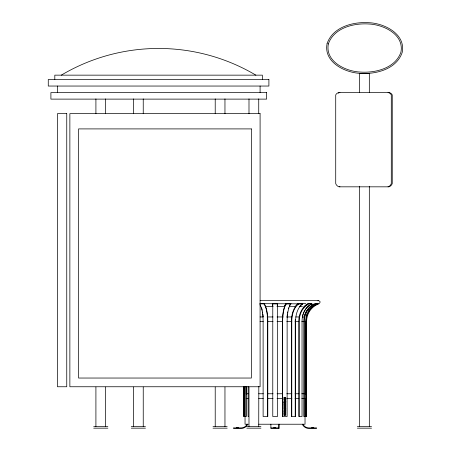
<?xml version="1.0" encoding="UTF-8"?>
<svg xmlns="http://www.w3.org/2000/svg" width="451" height="451" viewBox="0 0 451 451"><rect width="100%" height="100%" fill="white"/><g stroke="black" fill="none" stroke-linecap="round" stroke-linejoin="round"><path stroke-width="0.68" d="M264.371 304.6L263.863 303.579L259.917 303.591M247.757 424.228L247.667 424.442A7.295 7.295 0 0 1 242.007 428.405L233.449 428.45L233.449 427.886L240.997 427.886A6.726 6.726 0 0 0 246.674 425L247.137 424.228M290.359 304.6L290.872 303.579L286.159 303.546L285.793 304.042A19.105 5.902 -90 0 0 282.456 321.253L282.456 416.51L287.129 416.51L287.129 321.264A18.491 5.716 -90 0 1 290.359 304.6M285.878 304.6L286.385 303.579M290.1 304.042L290.461 303.546M290.281 304.042L290.872 303.579M290.185 304.6L290.692 303.579M319.364 303.461L320.125 302.153L319.922 301.398L318.609 300.642L260.165 300.642M286.205 303.579L285.613 304.042A19.105 5.902 90 0 0 284.592 306.077M298.297 303.546L297.609 304.042A19.105 11.23 90 0 0 295.072 306.9M297.919 304.6L298.957 303.856L302.773 303.856L261.569 303.664M301.584 304.6L302.621 303.856L302.373 303.664M301.736 304.6L302.773 303.856M308.343 303.546L307.396 304.042A19.105 15.458 90 0 0 303.517 307.34M307.723 304.6L309.155 303.856L311.923 303.856L308.456 303.546L307.503 304.042A19.105 15.458 -90 0 0 298.765 321.253L298.765 416.51L302.04 416.51L302.04 321.264A18.491 14.962 -90 0 1 310.497 304.6M310.384 304.6L311.816 303.856M310.497 304.6L311.923 303.856M314.33 304.6L316.01 303.856L317.465 303.856L315.193 303.546L314.014 304.042A19.105 18.175 90 0 0 304.115 317.38M315.785 304.6L317.465 303.856M317.087 304.6L318.851 303.856L318.733 303.579L316.816 304.042A19.105 19.105 0 0 0 306.009 321.253L306.009 416.51L306.635 416.51L306.635 321.264A18.491 18.491 0 0 1 317.087 304.6M285.765 401.542L284.784 401.847L283.972 401.565L283.972 402.027L284.671 402.247L283.972 402.247L283.972 403.273L284.682 403.408L283.972 403.527L283.972 403.978L285.765 403.634L285.765 403.177L283.972 402.822M317.854 300.845L318.609 300.642M302.598 303.664L305.846 303.664M259.985 303.856L263.829 303.856M272.77 303.856L277.489 303.856M286.424 303.856L290.906 303.856M265.318 306.46L273.103 306.46M276.965 306.46L284.756 306.46M289.339 306.46L295.619 306.46M299.408 306.46L302.39 306.46M260.08 316.952L263.283 316.952M267.077 316.952L273.024 316.952M277.044 316.952L283.256 316.952M286.791 316.952L291.994 316.952M295.704 316.952L299.464 316.952M302.362 316.952L304.662 316.952M260.08 321.631L263.283 321.631M267.488 321.631L273.024 321.631M277.044 321.631L282.58 321.631M286.791 321.631L291.859 321.631M295.05 321.631L298.833 321.631M301.758 321.631L304.493 321.631M305.631 321.631L306.009 321.631M244.059 393.757L244.442 393.757M246.195 393.757L248.309 393.757M258.744 393.757L263.283 393.757M267.488 393.757L273.024 393.757M277.044 393.757L282.58 393.757M286.791 393.757L291.859 393.757M295.05 393.757L298.833 393.757M301.758 393.757L304.493 393.757M305.631 393.757L306.009 393.757M244.059 398.43L244.442 398.43M246.195 398.43L248.309 398.43M258.744 398.43L263.283 398.43M267.488 398.43L273.024 398.43M277.044 398.43L282.58 398.43M286.791 398.43L291.859 398.43M295.05 398.43L298.833 398.43M301.758 398.43L304.493 398.43M305.631 398.43L306.009 398.43M283.972 402.737L285.765 402.737L285.765 402.247L284.998 402.247L285.765 402.044L285.765 401.057L285.444 401.029L285.765 399.947L285.404 399.947L285.765 400.302L283.972 400.606L283.972 401.317L285.765 401.565M248.648 416.51L248.14 416.51L248.14 386.394M248.309 424.228L245.045 424.228L245.045 416.561M258.744 424.228L305.028 424.228L305.028 416.561M93.701 426.522L107.868 426.522M131.292 426.522L145.453 426.522M213.007 426.522L227.169 426.522M246.782 426.522L260.943 426.522M357.367 426.522L371.534 426.522M236.279 427.695L238.545 427.695M273.526 427.695L275.792 427.695M311.528 427.695L313.789 427.695M270.888 427.886L278.43 427.886M93.701 428.157L107.868 428.157M131.292 428.157L145.453 428.157M213.007 428.157L227.169 428.157M246.782 428.157L260.943 428.157M357.367 428.157L371.534 428.157M298.714 303.664L297.761 304.042A19.105 11.23 -90 0 0 291.414 321.253L291.414 416.51L295.591 416.51L295.591 321.264A18.491 10.869 -90 0 1 301.736 304.6M263.863 303.579L264.455 304.042A19.105 5.902 -90 0 1 267.798 321.253L267.798 416.51L263.119 416.51L263.119 321.264A18.491 5.716 -90 0 0 259.889 304.6M263.914 303.546L264.275 304.042M302.937 424.228L303.399 425A6.726 6.726 0 0 0 309.076 427.886L316.619 427.886L316.619 428.45L308.061 428.405A7.295 7.295 0 0 1 302.407 424.442L302.317 424.228M369.324 92.54L369.324 73.519L359.577 73.519L359.577 92.54M369.324 186.252L369.324 426.522M359.577 186.252L359.577 426.522M305.784 321.264L305.784 394.101M305.784 398.301L305.784 416.51M304.386 416.51L304.386 321.264A18.491 17.589 -90 0 1 314.324 304.6M299.267 416.51L299.267 321.264A18.491 14.962 -90 0 1 307.723 304.6M295.225 416.51L295.225 321.253A19.105 11.23 -90 0 1 295.287 319.308M291.774 416.51L291.774 321.264A18.491 10.869 -90 0 1 297.919 304.6M282.647 416.51L282.647 321.264A18.491 5.716 -90 0 1 285.878 304.6M279.186 424.228L279.186 428.45L270.888 428.45L270.888 424.228M278.43 424.228L278.43 428.45M277.297 303.546L277.297 306.573M272.584 303.546L272.584 306.573M267.606 416.51L267.606 321.264A18.491 5.716 -90 0 0 264.376 304.6M262.364 79.511L262.364 75.154L54.808 75.154L54.808 79.511M260.092 86.045L260.092 92.585M258.733 98.921L258.733 113.72M258.812 386.394L258.733 426.522M248.991 98.921L248.991 113.72M248.991 387.071L248.991 426.522M246.336 386.394L246.336 416.51L244.228 416.51L244.228 398.301M246.274 386.394L246.274 394.095M245.744 386.394L245.744 416.51M244.284 386.394L244.284 416.51M244.228 386.394L244.228 394.101M244.059 386.394L244.059 416.51L243.439 416.51L243.439 386.394M224.959 98.921L224.959 113.72M224.959 387.071L224.959 426.522M215.217 98.921L215.217 113.72M215.217 387.071L215.217 426.522M143.243 98.921L143.243 113.72M143.243 387.071L143.243 426.522M133.502 98.921L133.502 113.72M133.502 387.071L133.502 426.522M105.658 98.921L105.658 113.72M105.658 387.071L105.658 426.522M95.911 98.921L95.911 113.72M95.911 387.071L95.911 426.522M57.44 86.045L57.44 92.585M61.291 75.154A190.649 190.649 0 0 1 255.875 75.154M260.221 305.502A18.491 5.716 -90 0 1 260.701 306.573M287.061 317.38A19.105 5.902 -90 0 1 287.349 314.274M287.507 313.084A19.105 5.902 -90 0 1 287.693 311.929M288.381 308.743A19.105 5.902 -90 0 1 288.651 307.791M299.701 306.573A18.491 10.869 -90 0 1 301.584 304.6M314.071 304.042A19.105 18.175 -90 0 0 303.794 321.253L303.794 416.51L305.846 416.51L305.846 321.264A18.491 17.589 -90 0 1 315.785 304.6M289.672 305.502A18.491 5.716 -90 0 1 290.185 304.6M302.35 316.895A18.491 14.962 -90 0 1 303.157 313.919M303.365 313.349A18.491 14.962 -90 0 1 310.384 304.6M306.15 317.51A18.491 17.589 -90 0 1 306.432 316.286M306.601 315.683A18.491 17.589 -90 0 1 307.227 313.919M308.321 311.686A18.491 17.589 -90 0 1 309.69 309.634M310.474 308.681A18.491 17.589 -90 0 1 312.21 306.962M261.597 307.791A19.105 5.902 -90 0 1 261.868 308.743M261.997 309.239A19.105 5.902 -90 0 1 262.24 310.277M262.561 311.929A19.105 5.902 -90 0 1 262.741 313.084M262.905 314.274A19.105 5.902 -90 0 1 263.147 316.749M388.018 92.585A4.042 4.042 0 0 1 391.288 94.981L391.288 183.557A5.175 5.175 0 0 1 388.018 186.827M338.289 93.143A4.042 4.042 0 0 1 338.927 92.833M339.259 92.72A4.042 4.042 0 0 1 339.953 92.585M339.953 186.827A5.175 5.175 0 0 1 339.22 186.517M283.978 399.163L283.972 399.8L285.765 399.8L285.765 399.31L284.959 399.31L285.765 399.163L285.765 398.707L284.265 398.729L283.978 399.163M283.983 404.491L283.972 405.184L285.765 405.184C286.193 403.679 284.395 403.882 283.983 404.491M283.983 405.81L283.972 406.498L285.765 406.498C286.193 404.998 284.395 405.201 283.983 405.81M283.95 407.106L284.333 407.805A10.785 10.255 90 0 0 285.41 407.805L285.804 407.253L285.404 406.695A10.785 10.255 -90 0 0 284.327 406.695L283.95 407.106M285.804 397.945L285.528 398.487L283.972 398.526L283.972 398.036L285.5 397.968L283.972 397.895L283.972 397.404L285.46 397.416L285.804 397.945M284.288 399.242L284.677 399.31L284.288 399.242M284.288 404.592L284.677 404.694L284.288 404.592M284.288 405.906L284.677 406.007L284.288 405.906M284.97 404.603L285.46 404.694L284.97 404.603M284.97 405.923L285.46 406.007L284.987 405.872M327.088 43.6C323.339 62.052 344.863 72.78 360.383 73.361C376.241 74.443 396.514 69.116 402.196 52.463C405.945 34.011 384.421 23.289 368.901 22.708C353.043 21.62 332.77 26.953 327.088 43.6M328.339 43.933C324.906 61.584 345.754 71.467 360.479 72.075C375.745 73.09 395.369 68.152 400.945 52.136C404.378 34.479 383.536 24.596 368.805 23.993C353.539 22.978 333.915 27.911 328.339 43.933M285.5 407.253L284.237 407.247L285.5 407.253M285.765 410.495L284.829 410.647L285.765 410.782L285.765 411.391L283.972 411.611L285.765 411.825L285.765 412.44L284.829 412.586L285.765 412.727L285.765 413.336L283.972 413.556L285.765 413.77L285.765 414.384L284.829 414.531L285.765 414.666L285.765 415.275L283.972 415.495L283.972 415.021L285.207 414.92L283.972 414.785L283.972 414.272L285.246 414.165L283.972 414.029L283.972 413.077L285.207 412.975L283.972 412.84L283.972 412.332L285.246 412.225L283.972 412.084L283.972 411.132L285.207 411.03L283.972 410.895L283.972 410.387L285.246 410.28L283.972 410.145L283.972 409.666L285.765 409.886L285.765 410.495M285.128 400.866L284.372 400.945L285.128 400.866M277.489 303.579L272.77 303.579L272.77 416.51L277.489 416.51L277.489 303.546M268.897 79.511L48.268 79.511L48.268 86.045L268.897 86.045L268.897 79.511M266.631 92.585L50.901 92.585L50.901 99.119L266.631 99.119L266.631 92.585M388.948 92.585L339.028 92.585A4.093 4.093 0 0 0 335.719 94.981L335.719 183.557A5.232 5.232 0 0 0 339.028 186.827L388.948 186.827A5.232 5.232 0 0 0 392.252 183.557L392.252 94.981A4.093 4.093 0 0 0 388.948 92.585M66.754 113.658L57.44 113.658L57.44 386.755L66.754 386.755L66.754 113.658M260.092 113.658L69.866 113.658L69.866 386.755L260.092 386.755L260.092 113.658M251.376 128.907L78.581 128.907L78.581 378.039L251.376 378.039L251.376 128.907M285.765 408.003L283.972 408.003L283.972 408.493L284.615 408.493L283.972 408.64L283.972 409.13L285.765 409.13L285.765 408.64L285.015 408.64L285.765 408.493L285.765 408.003M285.765 409.271L285.404 409.626L285.765 409.271"/></g></svg>
